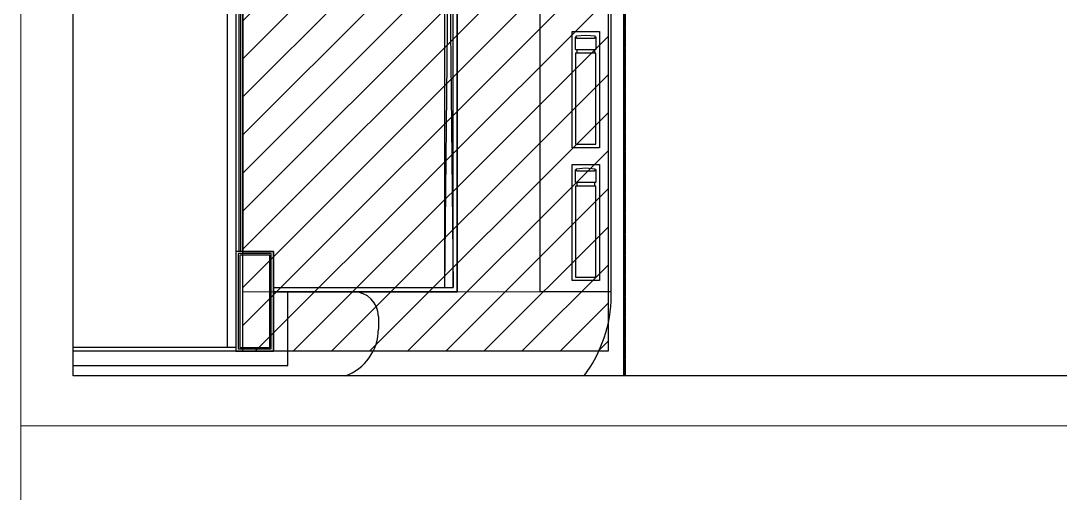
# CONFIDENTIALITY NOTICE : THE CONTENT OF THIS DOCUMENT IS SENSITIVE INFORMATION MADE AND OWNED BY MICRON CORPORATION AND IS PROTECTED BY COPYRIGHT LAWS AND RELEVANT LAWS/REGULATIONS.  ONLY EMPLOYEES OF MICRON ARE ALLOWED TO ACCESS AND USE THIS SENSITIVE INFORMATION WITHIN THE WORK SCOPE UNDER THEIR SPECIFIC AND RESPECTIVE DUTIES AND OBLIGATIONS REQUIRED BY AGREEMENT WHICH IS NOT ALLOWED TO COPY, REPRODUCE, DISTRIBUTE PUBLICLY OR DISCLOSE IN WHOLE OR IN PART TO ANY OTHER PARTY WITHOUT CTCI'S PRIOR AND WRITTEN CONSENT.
# Model space of a CAD drawing. Extents: x -15449 to 568150, y -1239737 to 53667.
# Drawn here: x 15330.95 to 15373.81, y 7552.09 to 7571.58 of the extents above; entities that cross this region are included whole.
import ezdxf

# ---------------------------------------------------------------- set-up
doc = ezdxf.new("R2010")
doc.units = 0
doc.header["$LTSCALE"] = 8
doc.linetypes.add('X-F10A-LAY-S0-00-ASITE-001_EXTG_ROOF$0$X-IMFT-ROAD$0$HIDDEN2', pattern=[0.1875, 0.125, -0.0625])
doc.layers.get('0').update_dxf_attribs({"color": 1, "linetype": 'CONTINUOUS'})
doc.layers.add('A-REV-5', color=7, linetype='CONTINUOUS', true_color=0xff2300)
doc.layers.add('boundary line', color=1, linetype='CONTINUOUS')
doc.layers.add('KEY PLANE', color=8, linetype='CONTINUOUS')
doc.layers.add('G-ANNO-TTLB', color=7, linetype='CONTINUOUS', lineweight=9)
doc.layers.add('Title Blocks', color=255, linetype='CONTINUOUS', lineweight=9)

# ---------------------------------------------------------------- blocks, each defined once
blk = doc.blocks.new('key plane')
at = {"layer": 'A-REV-5'}
h = blk.add_hatch(dxfattribs=at)
h.set_pattern_fill('ANSI31', color=256, scale=1022.490742, angle=-0.00002)
h.set_pattern_definition([(44.999975, (-22981930.2, -2451526), (-2295.5562, 2295.5582), [])])
h.paths.add_polyline_path([(20439, -136911), (64439, -136911), (64439, -203013), (20439, -203013)])
at = {"layer": 'KEY PLANE'}
h = blk.add_hatch(dxfattribs=at)
h.set_pattern_fill('ANSI31', color=256, angle=89.99998, style=0)
h.set_pattern_definition([(134.999977, (72089.4024, -173769.8707), (-2.2450649, -2.2450631), [])])
h.paths.add_polyline_path([(66432, -164021), (66432, -164016, -0.8563488), (66432, -163952), (66432, -163947, 0.8744746)])
h.paths.add_polyline_path([(66442, -163947, 0.0334454), (66437, -163946, 0.0334454), (66432, -163947), (66432, -163952, -0.0386341), (66437, -163951, -0.0386341), (66442, -163952)])
h.paths.add_polyline_path([(66442, -163947), (66442, -163952, -0.8563488), (66442, -164016), (66442, -164021, 0.8744746)])
h.paths.add_polyline_path([(66437, -164021, 0.0334454), (66442, -164021), (66442, -164016, -0.0386341), (66437, -164016, -0.0386341), (66432, -164016), (66432, -164021, 0.0334454)])
h = blk.add_hatch(dxfattribs=at)
h.set_pattern_fill('LINE', color=256, scale=19.990854, angle=-0.00002, style=0)
h.set_pattern_definition([(359.9999768, (50922.411, -276965.446), (1.01e-06, 2.498856773), [])])
h.paths.add_polyline_path([(66442, -164042, -0.0279113), (66442, -164042), (66433, -164042, -0.0395013), (66432, -164042), (66432, -164062), (66442, -164062)])
h = blk.add_hatch(dxfattribs=at)
h.set_pattern_fill('ANSI31', color=256, angle=89.99998, style=0)
h.set_pattern_definition([(134.999977, (72089.4014, -176269.8707), (-2.2450649, -2.2450631), [])])
h.paths.add_polyline_path([(66432, -166521), (66432, -166516, -0.8563488), (66432, -166452), (66432, -166447, 0.8744746)])
h.paths.add_polyline_path([(66442, -166447, 0.0334454), (66437, -166446, 0.0334454), (66432, -166447), (66432, -166452, -0.0386341), (66437, -166451, -0.0386341), (66442, -166452)])
h.paths.add_polyline_path([(66442, -166447), (66442, -166452, -0.8563488), (66442, -166516), (66442, -166521, 0.8744746)])
h.paths.add_polyline_path([(66437, -166521, 0.0334454), (66442, -166521), (66442, -166516, -0.0386341), (66437, -166516, -0.0386341), (66432, -166516), (66432, -166521, 0.0334454)])
h = blk.add_hatch(dxfattribs=at)
h.set_pattern_fill('LINE', color=256, scale=19.990854, angle=-0.00002, style=0)
h.set_pattern_definition([(359.9999768, (50922.41, -279465.446), (1.01e-06, 2.498856773), [])])
h.paths.add_polyline_path([(66442, -166542, -0.0279113), (66442, -166542), (66433, -166542, -0.0395013), (66432, -166542), (66432, -166562), (66442, -166562)])
h = blk.add_hatch(dxfattribs=at)
h.set_pattern_fill('ANSI31', color=256, angle=89.99998, style=0)
h.set_pattern_definition([(134.999977, (72089.4003, -178769.8707), (-2.2450649, -2.2450631), [])])
h.paths.add_polyline_path([(66432, -169021), (66432, -169016, -0.8563488), (66432, -168952), (66432, -168947, 0.8744746)])
h.paths.add_polyline_path([(66442, -168947, 0.0334454), (66437, -168946, 0.0334454), (66432, -168947), (66432, -168952, -0.0386341), (66437, -168951, -0.0386341), (66442, -168952)])
h.paths.add_polyline_path([(66442, -168947), (66442, -168952, -0.8563488), (66442, -169016), (66442, -169021, 0.8744746)])
h.paths.add_polyline_path([(66437, -169021, 0.0334454), (66442, -169021), (66442, -169016, -0.0386341), (66437, -169016, -0.0386341), (66432, -169016), (66432, -169021, 0.0334454)])
h = blk.add_hatch(dxfattribs=at)
h.set_pattern_fill('LINE', color=256, scale=19.990854, angle=-0.00002, style=0)
h.set_pattern_definition([(359.9999768, (50922.409, -281965.446), (1.01e-06, 2.498856773), [])])
h.paths.add_polyline_path([(66442, -169042, -0.0279113), (66442, -169042), (66433, -169042, -0.0395013), (66432, -169042), (66432, -169062), (66442, -169062)])
h = blk.add_hatch(dxfattribs=at)
h.set_pattern_fill('ANSI31', color=256, angle=89.99998, style=0)
h.set_pattern_definition([(134.999977, (72089.3993, -181269.8707), (-2.2450649, -2.2450631), [])])
h.paths.add_polyline_path([(66432, -171521), (66432, -171516, -0.8563488), (66432, -171452), (66432, -171447, 0.8744746)])
h.paths.add_polyline_path([(66442, -171447, 0.0334454), (66437, -171446, 0.0334454), (66432, -171447), (66432, -171452, -0.0386341), (66437, -171451, -0.0386341), (66442, -171452)])
h.paths.add_polyline_path([(66442, -171447), (66442, -171452, -0.8563488), (66442, -171516), (66442, -171521, 0.8744746)])
h.paths.add_polyline_path([(66437, -171521, 0.0334454), (66442, -171521), (66442, -171516, -0.0386341), (66437, -171516, -0.0386341), (66432, -171516), (66432, -171521, 0.0334454)])
h = blk.add_hatch(dxfattribs=at)
h.set_pattern_fill('LINE', color=256, scale=19.990854, angle=-0.00002, style=0)
h.set_pattern_definition([(359.9999768, (50922.408, -284465.446), (1.01e-06, 2.498856773), [])])
h.paths.add_polyline_path([(66442, -171542, -0.0279113), (66442, -171542), (66433, -171542, -0.0395013), (66432, -171542), (66432, -171562), (66442, -171562)])
h = blk.add_hatch(dxfattribs=at)
h.set_pattern_fill('ANSI31', color=256, angle=89.99998, style=0)
h.set_pattern_definition([(134.999977, (72089.3983, -183769.8707), (-2.2450649, -2.2450631), [])])
h.paths.add_polyline_path([(66432, -174021), (66432, -174016, -0.8563488), (66432, -173952), (66432, -173947, 0.8744746)])
h.paths.add_polyline_path([(66442, -173947, 0.0334454), (66437, -173946, 0.0334454), (66432, -173947), (66432, -173952, -0.0386341), (66437, -173951, -0.0386341), (66442, -173952)])
h.paths.add_polyline_path([(66442, -173947), (66442, -173952, -0.8563488), (66442, -174016), (66442, -174021, 0.8744746)])
h.paths.add_polyline_path([(66437, -174021, 0.0334454), (66442, -174021), (66442, -174016, -0.0386341), (66437, -174016, -0.0386341), (66432, -174016), (66432, -174021, 0.0334454)])
h = blk.add_hatch(dxfattribs=at)
h.set_pattern_fill('LINE', color=256, scale=19.990854, angle=-0.00002, style=0)
h.set_pattern_definition([(359.9999768, (50922.407, -286965.446), (1.01e-06, 2.498856773), [])])
h.paths.add_polyline_path([(66442, -174042, -0.0279113), (66442, -174042), (66433, -174042, -0.0395013), (66432, -174042), (66432, -174062), (66442, -174062)])
h = blk.add_hatch(dxfattribs=at)
h.set_pattern_fill('ANSI31', color=256, angle=89.99998, style=0)
h.set_pattern_definition([(134.999977, (72089.3973, -186269.8707), (-2.2450649, -2.2450631), [])])
h.paths.add_polyline_path([(66432, -176521), (66432, -176516, -0.8563488), (66432, -176452), (66432, -176447, 0.8744746)])
h.paths.add_polyline_path([(66442, -176447, 0.0334454), (66437, -176446, 0.0334454), (66432, -176447), (66432, -176452, -0.0386341), (66437, -176451, -0.0386341), (66442, -176452)])
h.paths.add_polyline_path([(66442, -176447), (66442, -176452, -0.8563488), (66442, -176516), (66442, -176521, 0.8744746)])
h.paths.add_polyline_path([(66437, -176521, 0.0334454), (66442, -176521), (66442, -176516, -0.0386341), (66437, -176516, -0.0386341), (66432, -176516), (66432, -176521, 0.0334454)])
h = blk.add_hatch(dxfattribs=at)
h.set_pattern_fill('LINE', color=256, scale=19.990854, angle=-0.00002, style=0)
h.set_pattern_definition([(359.9999768, (50922.406, -289465.446), (1.01e-06, 2.498856773), [])])
h.paths.add_polyline_path([(66442, -176542, -0.0279113), (66442, -176542), (66433, -176542, -0.0395013), (66432, -176542), (66432, -176562), (66442, -176562)])
h = blk.add_hatch(dxfattribs=at)
h.set_pattern_fill('ANSI31', color=256, angle=89.99998, style=0)
h.set_pattern_definition([(134.999977, (72089.3963, -188769.8707), (-2.2450649, -2.2450631), [])])
h.paths.add_polyline_path([(66432, -179021), (66432, -179016, -0.8563488), (66432, -178952), (66432, -178947, 0.8744746)])
h.paths.add_polyline_path([(66442, -178947, 0.0334454), (66437, -178946, 0.0334454), (66432, -178947), (66432, -178952, -0.0386341), (66437, -178951, -0.0386341), (66442, -178952)])
h.paths.add_polyline_path([(66442, -178947), (66442, -178952, -0.8563488), (66442, -179016), (66442, -179021, 0.8744746)])
h.paths.add_polyline_path([(66437, -179021, 0.0334454), (66442, -179021), (66442, -179016, -0.0386341), (66437, -179016, -0.0386341), (66432, -179016), (66432, -179021, 0.0334454)])
h = blk.add_hatch(dxfattribs=at)
h.set_pattern_fill('LINE', color=256, scale=19.990854, angle=-0.00002, style=0)
h.set_pattern_definition([(359.9999768, (50922.4049, -291965.446), (1.01e-06, 2.498856773), [])])
h.paths.add_polyline_path([(66442, -179042, -0.0279113), (66442, -179042), (66433, -179042, -0.0395013), (66432, -179042), (66432, -179062), (66442, -179062)])
h = blk.add_hatch(dxfattribs=at)
h.set_pattern_fill('ANSI31', color=256, angle=89.99998, style=0)
h.set_pattern_definition([(134.999977, (72089.3952, -191269.8707), (-2.2450649, -2.2450631), [])])
h.paths.add_polyline_path([(66432, -181521), (66432, -181516, -0.8563488), (66432, -181452), (66432, -181447, 0.8744746)])
h.paths.add_polyline_path([(66442, -181447, 0.0334454), (66437, -181446, 0.0334454), (66432, -181447), (66432, -181452, -0.0386341), (66437, -181451, -0.0386341), (66442, -181452)])
h.paths.add_polyline_path([(66442, -181447), (66442, -181452, -0.8563488), (66442, -181516), (66442, -181521, 0.8744746)])
h.paths.add_polyline_path([(66437, -181521, 0.0334454), (66442, -181521), (66442, -181516, -0.0386341), (66437, -181516, -0.0386341), (66432, -181516), (66432, -181521, 0.0334454)])
h = blk.add_hatch(dxfattribs=at)
h.set_pattern_fill('LINE', color=256, scale=19.990854, angle=-0.00002, style=0)
h.set_pattern_definition([(359.9999768, (50922.4038, -294465.446), (1.01e-06, 2.498856773), [])])
h.paths.add_polyline_path([(66442, -181542, -0.0279113), (66442, -181542), (66433, -181542, -0.0395013), (66432, -181542), (66432, -181562), (66442, -181562)])
h = blk.add_hatch(dxfattribs=at)
h.set_pattern_fill('ANSI31', color=256, angle=89.99998, style=0)
h.set_pattern_definition([(134.999977, (72089.3942, -193769.8707), (-2.2450649, -2.2450631), [])])
h.paths.add_polyline_path([(66432, -184021), (66432, -184016, -0.8563488), (66432, -183952), (66432, -183947, 0.8744746)])
h.paths.add_polyline_path([(66442, -183947, 0.0334454), (66437, -183946, 0.0334454), (66432, -183947), (66432, -183952, -0.0386341), (66437, -183951, -0.0386341), (66442, -183952)])
h.paths.add_polyline_path([(66442, -183947), (66442, -183952, -0.8563488), (66442, -184016), (66442, -184021, 0.8744746)])
h.paths.add_polyline_path([(66437, -184021, 0.0334454), (66442, -184021), (66442, -184016, -0.0386341), (66437, -184016, -0.0386341), (66432, -184016), (66432, -184021, 0.0334454)])
h = blk.add_hatch(dxfattribs=at)
h.set_pattern_fill('LINE', color=256, scale=19.990854, angle=-0.00002, style=0)
h.set_pattern_definition([(359.9999768, (50922.4028, -296965.446), (1.01e-06, 2.498856773), [])])
h.paths.add_polyline_path([(66442, -184042, -0.0279113), (66442, -184042), (66433, -184042, -0.0395013), (66432, -184042), (66432, -184062), (66442, -184062)])
h = blk.add_hatch(dxfattribs=at)
h.set_pattern_fill('ANSI31', color=256, angle=89.99998, style=0)
h.set_pattern_definition([(134.999977, (72089.3932, -196269.8707), (-2.2450649, -2.2450631), [])])
h.paths.add_polyline_path([(66432, -186521), (66432, -186516, -0.8563488), (66432, -186452), (66432, -186447, 0.8744746)])
h.paths.add_polyline_path([(66442, -186447, 0.0334454), (66437, -186446, 0.0334454), (66432, -186447), (66432, -186452, -0.0386341), (66437, -186451, -0.0386341), (66442, -186452)])
h.paths.add_polyline_path([(66442, -186447), (66442, -186452, -0.8563488), (66442, -186516), (66442, -186521, 0.8744746)])
h.paths.add_polyline_path([(66437, -186521, 0.0334454), (66442, -186521), (66442, -186516, -0.0386341), (66437, -186516, -0.0386341), (66432, -186516), (66432, -186521, 0.0334454)])
h = blk.add_hatch(dxfattribs=at)
h.set_pattern_fill('LINE', color=256, scale=19.990854, angle=-0.00002, style=0)
h.set_pattern_definition([(359.9999768, (50922.4018, -299465.446), (1.01e-06, 2.498856773), [])])
h.paths.add_polyline_path([(66442, -186542, -0.0279113), (66442, -186542), (66433, -186542, -0.0395013), (66432, -186542), (66432, -186562), (66442, -186562)])
h = blk.add_hatch(dxfattribs=at)
h.set_pattern_fill('ANSI31', color=256, angle=89.99998, style=0)
h.set_pattern_definition([(134.999977, (72089.3922, -198769.8707), (-2.2450649, -2.2450631), [])])
h.paths.add_polyline_path([(66432, -189021), (66432, -189016, -0.8563488), (66432, -188952), (66432, -188947, 0.8744746)])
h.paths.add_polyline_path([(66442, -188947, 0.0334454), (66437, -188946, 0.0334454), (66432, -188947), (66432, -188952, -0.0386341), (66437, -188951, -0.0386341), (66442, -188952)])
h.paths.add_polyline_path([(66442, -188947), (66442, -188952, -0.8563488), (66442, -189016), (66442, -189021, 0.8744746)])
h.paths.add_polyline_path([(66437, -189021, 0.0334454), (66442, -189021), (66442, -189016, -0.0386341), (66437, -189016, -0.0386341), (66432, -189016), (66432, -189021, 0.0334454)])
h = blk.add_hatch(dxfattribs=at)
h.set_pattern_fill('LINE', color=256, scale=19.990854, angle=-0.00002, style=0)
h.set_pattern_definition([(359.9999768, (50922.4008, -301965.446), (1.01e-06, 2.498856773), [])])
h.paths.add_polyline_path([(66442, -189042, -0.0279113), (66442, -189042), (66433, -189042, -0.0395013), (66432, -189042), (66432, -189062), (66442, -189062)])
h = blk.add_hatch(dxfattribs=at)
h.set_pattern_fill('ANSI31', color=256, angle=89.99998, style=0)
h.set_pattern_definition([(134.999977, (72089.3912, -201269.8707), (-2.2450649, -2.2450631), [])])
h.paths.add_polyline_path([(66432, -191521), (66432, -191516, -0.8563488), (66432, -191452), (66432, -191447, 0.8744746)])
h.paths.add_polyline_path([(66442, -191447, 0.0334454), (66437, -191446, 0.0334454), (66432, -191447), (66432, -191452, -0.0386341), (66437, -191451, -0.0386341), (66442, -191452)])
h.paths.add_polyline_path([(66442, -191447), (66442, -191452, -0.8563488), (66442, -191516), (66442, -191521, 0.8744746)])
h.paths.add_polyline_path([(66437, -191521, 0.0334454), (66442, -191521), (66442, -191516, -0.0386341), (66437, -191516, -0.0386341), (66432, -191516), (66432, -191521, 0.0334454)])
h = blk.add_hatch(dxfattribs=at)
h.set_pattern_fill('LINE', color=256, scale=19.990854, angle=-0.00002, style=0)
h.set_pattern_definition([(359.9999768, (50922.3998, -304465.446), (1.01e-06, 2.498856773), [])])
h.paths.add_polyline_path([(66442, -191542, -0.0279113), (66442, -191542), (66433, -191542, -0.0395013), (66432, -191542), (66432, -191562), (66442, -191562)])
h = blk.add_hatch(dxfattribs=at)
h.set_pattern_fill('ANSI31', color=256, angle=89.99998, style=0)
h.set_pattern_definition([(134.999977, (72089.39, -203769.8707), (-2.2450649, -2.2450631), [])])
h.paths.add_polyline_path([(66432, -194021), (66432, -194016, -0.8563488), (66432, -193952), (66432, -193947, 0.8744746)])
h.paths.add_polyline_path([(66442, -193947, 0.0334454), (66437, -193946, 0.0334454), (66432, -193947), (66432, -193952, -0.0386341), (66437, -193951, -0.0386341), (66442, -193952)])
h.paths.add_polyline_path([(66442, -193947), (66442, -193952, -0.8563488), (66442, -194016), (66442, -194021, 0.8744746)])
h.paths.add_polyline_path([(66437, -194021, 0.0334454), (66442, -194021), (66442, -194016, -0.0386341), (66437, -194016, -0.0386341), (66432, -194016), (66432, -194021, 0.0334454)])
h = blk.add_hatch(dxfattribs=at)
h.set_pattern_fill('LINE', color=256, scale=19.990854, angle=-0.00002, style=0)
h.set_pattern_definition([(359.9999768, (50922.3987, -306965.446), (1.01e-06, 2.498856773), [])])
h.paths.add_polyline_path([(66442, -194042, -0.0279113), (66442, -194042), (66433, -194042, -0.0395013), (66432, -194042), (66432, -194062), (66442, -194062)])
h = blk.add_hatch(dxfattribs=at)
h.set_pattern_fill('ANSI31', color=256, angle=89.99998, style=0)
h.set_pattern_definition([(134.999977, (72089.389, -206269.8707), (-2.2450649, -2.2450631), [])])
h.paths.add_polyline_path([(66432, -196521), (66432, -196516, -0.8563488), (66432, -196452), (66432, -196447, 0.8744746)])
h.paths.add_polyline_path([(66442, -196447, 0.0334454), (66437, -196446, 0.0334454), (66432, -196447), (66432, -196452, -0.0386341), (66437, -196451, -0.0386341), (66442, -196452)])
h.paths.add_polyline_path([(66442, -196447), (66442, -196452, -0.8563488), (66442, -196516), (66442, -196521, 0.8744746)])
h.paths.add_polyline_path([(66437, -196521, 0.0334454), (66442, -196521), (66442, -196516, -0.0386341), (66437, -196516, -0.0386341), (66432, -196516), (66432, -196521, 0.0334454)])
h = blk.add_hatch(dxfattribs=at)
h.set_pattern_fill('LINE', color=256, scale=19.990854, angle=-0.00002, style=0)
h.set_pattern_definition([(359.9999768, (50922.3977, -309465.446), (1.01e-06, 2.498856773), [])])
h.paths.add_polyline_path([(66442, -196542, -0.0279113), (66442, -196542), (66433, -196542, -0.0395013), (66432, -196542), (66432, -196562), (66442, -196562)])
h = blk.add_hatch(dxfattribs=at)
h.set_pattern_fill('ANSI31', color=256, angle=89.99998, style=0)
h.set_pattern_definition([(134.999977, (72089.388, -208769.8707), (-2.2450649, -2.2450631), [])])
h.paths.add_polyline_path([(66432, -199021), (66432, -199016, -0.8563488), (66432, -198952), (66432, -198947, 0.8744746)])
h.paths.add_polyline_path([(66442, -198947, 0.0334454), (66437, -198946, 0.0334454), (66432, -198947), (66432, -198952, -0.0386341), (66437, -198951, -0.0386341), (66442, -198952)])
h.paths.add_polyline_path([(66442, -198947), (66442, -198952, -0.8563488), (66442, -199016), (66442, -199021, 0.8744746)])
h.paths.add_polyline_path([(66437, -199021, 0.0334454), (66442, -199021), (66442, -199016, -0.0386341), (66437, -199016, -0.0386341), (66432, -199016), (66432, -199021, 0.0334454)])
h = blk.add_hatch(dxfattribs=at)
h.set_pattern_fill('LINE', color=256, scale=19.990854, angle=-0.00002, style=0)
h.set_pattern_definition([(359.9999768, (50922.3967, -311965.446), (1.01e-06, 2.498856773), [])])
h.paths.add_polyline_path([(66442, -199042, -0.0279113), (66442, -199042), (66433, -199042, -0.0395013), (66432, -199042), (66432, -199062), (66442, -199062)])
h = blk.add_hatch(dxfattribs=at)
h.set_pattern_fill('ANSI31', color=256, angle=89.99998, style=0)
h.set_pattern_definition([(134.999977, (72089.387, -211269.8707), (-2.2450649, -2.2450631), [])])
h.paths.add_polyline_path([(66432, -201521), (66432, -201516, -0.8563488), (66432, -201452), (66432, -201447, 0.8744746)])
h.paths.add_polyline_path([(66442, -201447, 0.0334454), (66437, -201446, 0.0334454), (66432, -201447), (66432, -201452, -0.0386341), (66437, -201451, -0.0386341), (66442, -201452)])
h.paths.add_polyline_path([(66442, -201447), (66442, -201452, -0.8563488), (66442, -201516), (66442, -201521, 0.8744746)])
h.paths.add_polyline_path([(66437, -201521, 0.0334454), (66442, -201521), (66442, -201516, -0.0386341), (66437, -201516, -0.0386341), (66432, -201516), (66432, -201521, 0.0334454)])
h = blk.add_hatch(dxfattribs=at)
h.set_pattern_fill('LINE', color=256, scale=19.990854, angle=-0.00002, style=0)
h.set_pattern_definition([(359.9999768, (50922.3957, -314465.446), (1.01e-06, 2.498856773), [])])
h.paths.add_polyline_path([(66442, -201542, -0.0279113), (66442, -201542), (66433, -201542, -0.0395013), (66432, -201542), (66432, -201562), (66442, -201562)])
h = blk.add_hatch(dxfattribs=at)
h.set_pattern_fill('ANSI31', color=256, angle=89.99998, style=0)
h.set_pattern_definition([(134.999977, (72089.386, -213769.8707), (-2.2450649, -2.2450631), [])])
h.paths.add_polyline_path([(66432, -204021), (66432, -204016, -0.8563488), (66432, -203952), (66432, -203947, 0.8744746)])
h.paths.add_polyline_path([(66442, -203947, 0.0334454), (66437, -203946, 0.0334454), (66432, -203947), (66432, -203952, -0.0386341), (66437, -203951, -0.0386341), (66442, -203952)])
h.paths.add_polyline_path([(66442, -203947), (66442, -203952, -0.8563488), (66442, -204016), (66442, -204021, 0.8744746)])
h.paths.add_polyline_path([(66437, -204021, 0.0334454), (66442, -204021), (66442, -204016, -0.0386341), (66437, -204016, -0.0386341), (66432, -204016), (66432, -204021, 0.0334454)])
h = blk.add_hatch(dxfattribs=at)
h.set_pattern_fill('LINE', color=256, scale=19.990854, angle=-0.00002, style=0)
h.set_pattern_definition([(359.9999768, (50922.3947, -316965.446), (1.01e-06, 2.498856773), [])])
h.paths.add_polyline_path([(66442, -204042, -0.0279113), (66442, -204042), (66433, -204042, -0.0395013), (66432, -204042), (66432, -204062), (66442, -204062)])
at = {"elevation": -113027}
blk.add_lwpolyline([(20439, -84293), (64439, -84293), (64439, -195853), (20439, -195853)], close=True, dxfattribs=at)
at = {"layer": 'A-REV-5', "elevation": -113027}
blk.add_lwpolyline([(20439, -136911), (64439, -136911), (64439, -203013), (20439, -203013)], close=True, dxfattribs=at)
at = {"layer": 'boundary line'}
blk.add_lwpolyline([(0, 0), (280702, 0), (280702, -206005), (0, -206005)], close=True, dxfattribs=at)
at = {"layer": 'KEY PLANE'}
for p, q in [((44779, -195353, -113027), (44779, -99653, -113027)), ((44779, -195353, -113027), (45779, -99653, -113027)), ((44779, -99653, -113027), (45779, -195353, -113027)), ((45779, -195353, -113027), (45779, -99653, -113027)), ((56281, -195853, -113027), (56281, -99153, -113027)), ((66482, -161536, -113027), (66482, -163931, -113027)), ((66487, -161536, -113027), (66487, -163932, -113027)), ((66425, -163939, -113027), (66482, -163939, -113027)), ((66430, -163928, -113027), (66430, -163931, -113027)), ((66444, -163931, -113027), (66430, -163931, -113027)), ((66442, -163926, -113027), (66432, -163926, -113027)), ((66432, -163946, -113027), (66432, -164021, -113027)), ((66434, -163928, -113027), (66434, -163931, -113027)), ((66440, -163928, -113027), (66440, -163931, -113027)), ((66442, -163946, -113027), (66442, -164021, -113027)), ((66444, -163931, -113027), (66444, -163928, -113027)), ((66425, -164029, -113027), (66482, -164029, -113027)), ((66444, -164036, -113027), (66430, -164036, -113027)), ((66430, -164040, -113027), (66430, -164036, -113027)), ((66432, -164062, -113027), (66432, -164042, -113027)), ((66442, -164042, -113027), (66432, -164042, -113027)), ((66442, -164062, -113027), (66432, -164062, -113027)), ((66434, -164040, -113027), (66434, -164036, -113027)), ((66440, -164040, -113027), (66440, -164036, -113027)), ((66442, -164062, -113027), (66442, -164042, -113027)), ((66444, -164036, -113027), (66444, -164040, -113027)), ((66482, -164036, -113027), (66482, -166431, -113027)), ((66487, -164036, -113027), (66487, -166432, -113027)), ((66425, -166439, -113027), (66482, -166439, -113027)), ((66430, -166428, -113027), (66430, -166431, -113027)), ((66444, -166431, -113027), (66430, -166431, -113027)), ((66442, -166426, -113027), (66432, -166426, -113027)), ((66432, -166446, -113027), (66432, -166521, -113027)), ((66434, -166428, -113027), (66434, -166431, -113027)), ((66440, -166428, -113027), (66440, -166431, -113027)), ((66442, -166446, -113027), (66442, -166521, -113027)), ((66444, -166431, -113027), (66444, -166428, -113027)), ((60686, -166697, -113027), (60686, -167113, -113027)), ((62810, -166697, -113027), (62810, -167113, -113027)), ((66425, -166529, -113027), (66482, -166529, -113027)), ((66444, -166536, -113027), (66430, -166536, -113027)), ((66430, -166540, -113027), (66430, -166536, -113027)), ((66432, -166562, -113027), (66432, -166542, -113027)), ((66442, -166542, -113027), (66432, -166542, -113027)), ((66442, -166562, -113027), (66432, -166562, -113027)), ((66434, -166540, -113027), (66434, -166536, -113027)), ((66440, -166540, -113027), (66440, -166536, -113027)), ((66442, -166562, -113027), (66442, -166542, -113027)), ((66444, -166536, -113027), (66444, -166540, -113027)), ((66482, -166536, -113027), (66482, -168931, -113027)), ((66487, -166536, -113027), (66487, -168932, -113027)), ((66425, -168939, -113027), (66482, -168939, -113027)), ((66430, -168928, -113027), (66430, -168931, -113027)), ((66444, -168931, -113027), (66430, -168931, -113027)), ((66442, -168926, -113027), (66432, -168926, -113027)), ((66432, -168946, -113027), (66432, -169021, -113027)), ((66434, -168928, -113027), (66434, -168931, -113027)), ((66440, -168928, -113027), (66440, -168931, -113027)), ((66442, -168946, -113027), (66442, -169021, -113027)), ((66444, -168931, -113027), (66444, -168928, -113027)), ((66425, -169029, -113027), (66482, -169029, -113027)), ((66444, -169036, -113027), (66430, -169036, -113027)), ((66430, -169040, -113027), (66430, -169036, -113027)), ((66432, -169062, -113027), (66432, -169042, -113027)), ((66442, -169042, -113027), (66432, -169042, -113027)), ((66442, -169062, -113027), (66432, -169062, -113027)), ((66434, -169040, -113027), (66434, -169036, -113027)), ((66440, -169040, -113027), (66440, -169036, -113027)), ((66442, -169062, -113027), (66442, -169042, -113027)), ((66444, -169036, -113027), (66444, -169040, -113027)), ((66482, -169036, -113027), (66482, -171431, -113027)), ((66487, -169036, -113027), (66487, -171432, -113027)), ((66425, -171439, -113027), (66482, -171439, -113027)), ((66425, -171529, -113027), (66482, -171529, -113027)), ((66430, -171428, -113027), (66430, -171431, -113027)), ((66444, -171431, -113027), (66430, -171431, -113027)), ((66442, -171426, -113027), (66432, -171426, -113027)), ((66432, -171446, -113027), (66432, -171521, -113027)), ((66434, -171428, -113027), (66434, -171431, -113027)), ((66440, -171428, -113027), (66440, -171431, -113027)), ((66442, -171446, -113027), (66442, -171521, -113027)), ((66444, -171431, -113027), (66444, -171428, -113027)), ((66444, -171536, -113027), (66430, -171536, -113027)), ((66430, -171540, -113027), (66430, -171536, -113027)), ((66432, -171562, -113027), (66432, -171542, -113027)), ((66442, -171542, -113027), (66432, -171542, -113027)), ((66442, -171562, -113027), (66432, -171562, -113027)), ((66434, -171540, -113027), (66434, -171536, -113027)), ((66440, -171540, -113027), (66440, -171536, -113027)), ((66442, -171562, -113027), (66442, -171542, -113027)), ((66444, -171536, -113027), (66444, -171540, -113027)), ((66482, -171536, -113027), (66482, -173931, -113027)), ((66487, -171536, -113027), (66487, -173932, -113027)), ((66425, -173939, -113027), (66482, -173939, -113027)), ((66425, -174029, -113027), (66482, -174029, -113027)), ((66430, -173928, -113027), (66430, -173931, -113027)), ((66444, -173931, -113027), (66430, -173931, -113027)), ((66442, -173926, -113027), (66432, -173926, -113027)), ((66432, -173946, -113027), (66432, -174021, -113027)), ((66434, -173928, -113027), (66434, -173931, -113027)), ((66440, -173928, -113027), (66440, -173931, -113027)), ((66442, -173946, -113027), (66442, -174021, -113027)), ((66444, -173931, -113027), (66444, -173928, -113027)), ((66487, -174036, -113027), (66487, -176432, -113027)), ((66444, -174036, -113027), (66430, -174036, -113027)), ((66430, -174040, -113027), (66430, -174036, -113027)), ((66432, -174062, -113027), (66432, -174042, -113027)), ((66442, -174042, -113027), (66432, -174042, -113027)), ((66442, -174062, -113027), (66432, -174062, -113027)), ((66434, -174040, -113027), (66434, -174036, -113027)), ((66440, -174040, -113027), (66440, -174036, -113027)), ((66442, -174062, -113027), (66442, -174042, -113027)), ((66444, -174036, -113027), (66444, -174040, -113027)), ((66482, -174036, -113027), (66482, -176431, -113027)), ((66425, -176439, -113027), (66482, -176439, -113027)), ((66425, -176529, -113027), (66482, -176529, -113027)), ((66430, -176428, -113027), (66430, -176431, -113027)), ((66444, -176431, -113027), (66430, -176431, -113027)), ((66444, -176536, -113027), (66430, -176536, -113027)), ((66430, -176540, -113027), (66430, -176536, -113027)), ((66442, -176426, -113027), (66432, -176426, -113027)), ((66432, -176446, -113027), (66432, -176521, -113027)), ((66434, -176428, -113027), (66434, -176431, -113027)), ((66434, -176540, -113027), (66434, -176536, -113027)), ((66440, -176428, -113027), (66440, -176431, -113027)), ((66440, -176540, -113027), (66440, -176536, -113027)), ((66442, -176446, -113027), (66442, -176521, -113027)), ((66444, -176431, -113027), (66444, -176428, -113027)), ((66444, -176536, -113027), (66444, -176540, -113027)), ((66482, -176536, -113027), (66482, -178931, -113027)), ((66487, -176536, -113027), (66487, -178932, -113027)), ((66432, -176562, -113027), (66432, -176542, -113027)), ((66442, -176542, -113027), (66432, -176542, -113027)), ((66442, -176562, -113027), (66432, -176562, -113027)), ((66442, -176562, -113027), (66442, -176542, -113027)), ((66425, -178939, -113027), (66482, -178939, -113027)), ((66425, -179029, -113027), (66482, -179029, -113027)), ((66430, -178928, -113027), (66430, -178931, -113027)), ((66444, -178931, -113027), (66430, -178931, -113027)), ((66444, -179036, -113027), (66430, -179036, -113027)), ((66430, -179040, -113027), (66430, -179036, -113027)), ((66442, -178926, -113027), (66432, -178926, -113027)), ((66432, -178946, -113027), (66432, -179021, -113027)), ((66432, -179062, -113027), (66432, -179042, -113027)), ((66442, -179042, -113027), (66432, -179042, -113027)), ((66434, -178928, -113027), (66434, -178931, -113027)), ((66434, -179040, -113027), (66434, -179036, -113027)), ((66440, -178928, -113027), (66440, -178931, -113027)), ((66440, -179040, -113027), (66440, -179036, -113027)), ((66442, -178946, -113027), (66442, -179021, -113027)), ((66442, -179062, -113027), (66442, -179042, -113027)), ((66444, -178931, -113027), (66444, -178928, -113027)), ((66444, -179036, -113027), (66444, -179040, -113027)), ((66482, -179036, -113027), (66482, -181431, -113027)), ((66487, -179036, -113027), (66487, -181432, -113027)), ((66442, -179062, -113027), (66432, -179062, -113027)), ((66425, -181439, -113027), (66482, -181439, -113027)), ((66425, -181529, -113027), (66482, -181529, -113027)), ((66430, -181428, -113027), (66430, -181431, -113027)), ((66444, -181431, -113027), (66430, -181431, -113027)), ((66444, -181536, -113027), (66430, -181536, -113027)), ((66430, -181540, -113027), (66430, -181536, -113027)), ((66442, -181426, -113027), (66432, -181426, -113027)), ((66432, -181446, -113027), (66432, -181521, -113027)), ((66432, -181562, -113027), (66432, -181542, -113027)), ((66442, -181542, -113027), (66432, -181542, -113027)), ((66434, -181428, -113027), (66434, -181431, -113027)), ((66434, -181540, -113027), (66434, -181536, -113027)), ((66440, -181428, -113027), (66440, -181431, -113027)), ((66440, -181540, -113027), (66440, -181536, -113027)), ((66442, -181446, -113027), (66442, -181521, -113027)), ((66442, -181562, -113027), (66442, -181542, -113027)), ((66444, -181431, -113027), (66444, -181428, -113027)), ((66444, -181536, -113027), (66444, -181540, -113027)), ((66482, -181536, -113027), (66482, -183931, -113027)), ((66487, -181536, -113027), (66487, -183932, -113027)), ((60686, -182697, -113027), (60686, -183113, -113027)), ((62810, -182697, -113027), (62810, -183113, -113027)), ((66442, -181562, -113027), (66432, -181562, -113027)), ((66425, -183939, -113027), (66482, -183939, -113027)), ((66425, -184029, -113027), (66482, -184029, -113027)), ((66430, -183928, -113027), (66430, -183931, -113027)), ((66444, -183931, -113027), (66430, -183931, -113027)), ((66444, -184036, -113027), (66430, -184036, -113027)), ((66430, -184040, -113027), (66430, -184036, -113027)), ((66442, -183926, -113027), (66432, -183926, -113027)), ((66432, -183946, -113027), (66432, -184021, -113027)), ((66432, -184062, -113027), (66432, -184042, -113027)), ((66442, -184042, -113027), (66432, -184042, -113027)), ((66434, -183928, -113027), (66434, -183931, -113027)), ((66434, -184040, -113027), (66434, -184036, -113027)), ((66440, -183928, -113027), (66440, -183931, -113027)), ((66440, -184040, -113027), (66440, -184036, -113027)), ((66442, -183946, -113027), (66442, -184021, -113027)), ((66442, -184062, -113027), (66442, -184042, -113027)), ((66444, -183931, -113027), (66444, -183928, -113027)), ((66444, -184036, -113027), (66444, -184040, -113027)), ((66482, -184036, -113027), (66482, -186431, -113027)), ((66487, -184036, -113027), (66487, -186432, -113027)), ((66442, -184062, -113027), (66432, -184062, -113027)), ((66425, -186439, -113027), (66482, -186439, -113027)), ((66425, -186529, -113027), (66482, -186529, -113027)), ((66430, -186428, -113027), (66430, -186431, -113027)), ((66444, -186431, -113027), (66430, -186431, -113027)), ((66444, -186536, -113027), (66430, -186536, -113027)), ((66430, -186540, -113027), (66430, -186536, -113027)), ((66442, -186426, -113027), (66432, -186426, -113027)), ((66432, -186446, -113027), (66432, -186521, -113027)), ((66432, -186562, -113027), (66432, -186542, -113027)), ((66442, -186542, -113027), (66432, -186542, -113027)), ((66434, -186428, -113027), (66434, -186431, -113027)), ((66434, -186540, -113027), (66434, -186536, -113027)), ((66440, -186428, -113027), (66440, -186431, -113027)), ((66440, -186540, -113027), (66440, -186536, -113027)), ((66442, -186446, -113027), (66442, -186521, -113027)), ((66442, -186562, -113027), (66442, -186542, -113027)), ((66444, -186431, -113027), (66444, -186428, -113027)), ((66444, -186536, -113027), (66444, -186540, -113027)), ((66482, -186536, -113027), (66482, -188931, -113027)), ((66487, -186536, -113027), (66487, -188932, -113027)), ((66442, -186562, -113027), (66432, -186562, -113027)), ((66425, -188939, -113027), (66482, -188939, -113027)), ((66425, -189029, -113027), (66482, -189029, -113027)), ((66430, -188928, -113027), (66430, -188931, -113027)), ((66444, -188931, -113027), (66430, -188931, -113027)), ((66444, -189036, -113027), (66430, -189036, -113027)), ((66430, -189040, -113027), (66430, -189036, -113027)), ((66442, -188926, -113027), (66432, -188926, -113027)), ((66432, -188946, -113027), (66432, -189021, -113027)), ((66432, -189062, -113027), (66432, -189042, -113027)), ((66442, -189042, -113027), (66432, -189042, -113027)), ((66434, -188928, -113027), (66434, -188931, -113027)), ((66434, -189040, -113027), (66434, -189036, -113027)), ((66440, -188928, -113027), (66440, -188931, -113027)), ((66440, -189040, -113027), (66440, -189036, -113027)), ((66442, -188946, -113027), (66442, -189021, -113027)), ((66442, -189062, -113027), (66442, -189042, -113027)), ((66444, -188931, -113027), (66444, -188928, -113027)), ((66444, -189036, -113027), (66444, -189040, -113027)), ((66482, -189036, -113027), (66482, -191431, -113027)), ((66487, -189036, -113027), (66487, -191432, -113027)), ((66442, -189062, -113027), (66432, -189062, -113027)), ((66425, -191439, -113027), (66482, -191439, -113027)), ((66425, -191529, -113027), (66482, -191529, -113027)), ((66430, -191428, -113027), (66430, -191431, -113027)), ((66444, -191431, -113027), (66430, -191431, -113027)), ((66444, -191536, -113027), (66430, -191536, -113027)), ((66430, -191540, -113027), (66430, -191536, -113027)), ((66442, -191426, -113027), (66432, -191426, -113027)), ((66432, -191446, -113027), (66432, -191521, -113027)), ((66432, -191562, -113027), (66432, -191542, -113027)), ((66442, -191542, -113027), (66432, -191542, -113027)), ((66442, -191562, -113027), (66432, -191562, -113027)), ((66434, -191428, -113027), (66434, -191431, -113027)), ((66434, -191540, -113027), (66434, -191536, -113027)), ((66440, -191428, -113027), (66440, -191431, -113027)), ((66440, -191540, -113027), (66440, -191536, -113027)), ((66442, -191446, -113027), (66442, -191521, -113027)), ((66442, -191562, -113027), (66442, -191542, -113027)), ((66444, -191431, -113027), (66444, -191428, -113027)), ((66444, -191536, -113027), (66444, -191540, -113027)), ((66482, -191536, -113027), (66482, -193931, -113027)), ((66487, -191536, -113027), (66487, -193932, -113027)), ((66537, -193984, -113027), (66337, -193984, -113027)), ((66425, -193939, -113027), (66482, -193939, -113027)), ((66425, -194029, -113027), (66482, -194029, -113027)), ((66430, -193928, -113027), (66430, -193931, -113027)), ((66444, -193931, -113027), (66430, -193931, -113027)), ((66444, -194036, -113027), (66430, -194036, -113027)), ((66430, -194040, -113027), (66430, -194036, -113027)), ((66442, -193926, -113027), (66432, -193926, -113027)), ((66432, -193946, -113027), (66432, -194021, -113027)), ((66432, -194062, -113027), (66432, -194042, -113027)), ((66442, -194042, -113027), (66432, -194042, -113027)), ((66442, -194062, -113027), (66432, -194062, -113027)), ((66434, -193928, -113027), (66434, -193931, -113027)), ((66434, -194040, -113027), (66434, -194036, -113027)), ((66437, -194084, -113027), (66437, -193884, -113027)), ((66440, -193928, -113027), (66440, -193931, -113027)), ((66440, -194040, -113027), (66440, -194036, -113027)), ((66442, -193946, -113027), (66442, -194021, -113027)), ((66442, -194062, -113027), (66442, -194042, -113027)), ((66444, -193931, -113027), (66444, -193928, -113027)), ((66444, -194036, -113027), (66444, -194040, -113027)), ((66482, -194036, -113027), (66482, -196431, -113027)), ((66487, -194036, -113027), (66487, -196432, -113027)), ((24064, -195353, -113027), (45779, -195353, -113027)), ((33782, -195853, -113027), (25882, -195853, -113027)), ((64780, -195853, -113027), (56281, -195853, -113027)), ((66537, -196484, -113027), (66337, -196484, -113027)), ((66425, -196439, -113027), (66482, -196439, -113027)), ((66425, -196529, -113027), (66482, -196529, -113027)), ((66430, -196428, -113027), (66430, -196431, -113027)), ((66444, -196431, -113027), (66430, -196431, -113027)), ((66444, -196536, -113027), (66430, -196536, -113027)), ((66430, -196540, -113027), (66430, -196536, -113027)), ((66442, -196426, -113027), (66432, -196426, -113027)), ((66432, -196446, -113027), (66432, -196521, -113027)), ((66432, -196562, -113027), (66432, -196542, -113027)), ((66442, -196542, -113027), (66432, -196542, -113027)), ((66442, -196562, -113027), (66432, -196562, -113027)), ((66434, -196428, -113027), (66434, -196431, -113027)), ((66434, -196540, -113027), (66434, -196536, -113027)), ((66437, -196584, -113027), (66437, -196384, -113027)), ((66440, -196428, -113027), (66440, -196431, -113027)), ((66440, -196540, -113027), (66440, -196536, -113027)), ((66442, -196446, -113027), (66442, -196521, -113027)), ((66442, -196562, -113027), (66442, -196542, -113027)), ((66444, -196431, -113027), (66444, -196428, -113027)), ((66444, -196536, -113027), (66444, -196540, -113027)), ((66482, -196536, -113027), (66482, -198931, -113027)), ((66487, -196536, -113027), (66487, -198932, -113027)), ((36782, -198853, -113027), (36782, -200347, -113027)), ((66537, -198984, -113027), (66337, -198984, -113027)), ((66425, -198939, -113027), (66482, -198939, -113027)), ((66425, -199029, -113027), (66482, -199029, -113027)), ((66430, -198928, -113027), (66430, -198931, -113027)), ((66444, -198931, -113027), (66430, -198931, -113027)), ((66444, -199036, -113027), (66430, -199036, -113027)), ((66430, -199040, -113027), (66430, -199036, -113027)), ((66442, -198926, -113027), (66432, -198926, -113027)), ((66432, -198946, -113027), (66432, -199021, -113027)), ((66432, -199062, -113027), (66432, -199042, -113027)), ((66442, -199042, -113027), (66432, -199042, -113027)), ((66442, -199062, -113027), (66432, -199062, -113027)), ((66434, -198928, -113027), (66434, -198931, -113027)), ((66434, -199040, -113027), (66434, -199036, -113027)), ((66437, -199084, -113027), (66437, -198884, -113027)), ((66440, -198928, -113027), (66440, -198931, -113027)), ((66440, -199040, -113027), (66440, -199036, -113027)), ((66442, -198946, -113027), (66442, -199021, -113027)), ((66442, -199062, -113027), (66442, -199042, -113027)), ((66444, -198931, -113027), (66444, -198928, -113027)), ((66444, -199036, -113027), (66444, -199040, -113027)), ((66482, -199036, -113027), (66482, -201431, -113027)), ((66487, -199036, -113027), (66487, -201432, -113027)), ((66537, -201484, -113027), (66337, -201484, -113027)), ((66425, -201439, -113027), (66482, -201439, -113027)), ((66425, -201529, -113027), (66482, -201529, -113027)), ((66430, -201428, -113027), (66430, -201431, -113027)), ((66444, -201431, -113027), (66430, -201431, -113027)), ((66444, -201536, -113027), (66430, -201536, -113027)), ((66430, -201540, -113027), (66430, -201536, -113027)), ((66442, -201426, -113027), (66432, -201426, -113027)), ((66432, -201446, -113027), (66432, -201521, -113027)), ((66432, -201562, -113027), (66432, -201542, -113027)), ((66442, -201542, -113027), (66432, -201542, -113027)), ((66442, -201562, -113027), (66432, -201562, -113027)), ((66434, -201428, -113027), (66434, -201431, -113027)), ((66434, -201540, -113027), (66434, -201536, -113027)), ((66437, -201584, -113027), (66437, -201384, -113027)), ((66440, -201428, -113027), (66440, -201431, -113027)), ((66440, -201540, -113027), (66440, -201536, -113027)), ((66442, -201446, -113027), (66442, -201521, -113027)), ((66442, -201562, -113027), (66442, -201542, -113027)), ((66444, -201431, -113027), (66444, -201428, -113027)), ((66444, -201536, -113027), (66444, -201540, -113027)), ((66482, -201536, -113027), (66482, -203931, -113027)), ((66487, -201536, -113027), (66487, -203932, -113027)), ((66537, -203984, -113027), (66337, -203984, -113027)), ((66425, -203939, -113027), (66482, -203939, -113027)), ((66425, -204029, -113027), (66482, -204029, -113027)), ((66430, -203928, -113027), (66430, -203931, -113027)), ((66444, -203931, -113027), (66430, -203931, -113027)), ((66444, -204036, -113027), (66430, -204036, -113027)), ((66430, -204040, -113027), (66430, -204036, -113027)), ((66442, -203926, -113027), (66432, -203926, -113027)), ((66432, -203946, -113027), (66432, -204021, -113027)), ((66432, -204062, -113027), (66432, -204042, -113027)), ((66442, -204042, -113027), (66432, -204042, -113027)), ((66442, -204062, -113027), (66432, -204062, -113027)), ((66434, -203928, -113027), (66434, -203931, -113027)), ((66434, -204040, -113027), (66434, -204036, -113027)), ((66437, -204084, -113027), (66437, -203884, -113027)), ((66440, -203928, -113027), (66440, -203931, -113027)), ((66440, -204040, -113027), (66440, -204036, -113027)), ((66442, -203946, -113027), (66442, -204021, -113027)), ((66442, -204062, -113027), (66442, -204042, -113027)), ((66444, -203931, -113027), (66444, -203928, -113027)), ((66444, -204036, -113027), (66444, -204040, -113027)), ((66482, -204036, -113027), (66482, -206005, -113027)), ((66487, -204036, -113027), (66487, -206005, -113027))]:
    blk.add_line(p, q, dxfattribs=at)
at = {"layer": 'KEY PLANE', "linetype": 'X-F10A-LAY-S0-00-ASITE-001_EXTG_ROOF$0$X-IMFT-ROAD$0$HIDDEN2'}
for p, q in [((66537, -163984, -113027), (66337, -163984, -113027)), ((66437, -164084, -113027), (66437, -163884, -113027)), ((66537, -166484, -113027), (66337, -166484, -113027)), ((66437, -166584, -113027), (66437, -166384, -113027)), ((66537, -168984, -113027), (66337, -168984, -113027)), ((66437, -169084, -113027), (66437, -168884, -113027)), ((66537, -171484, -113027), (66337, -171484, -113027)), ((66437, -171584, -113027), (66437, -171384, -113027)), ((66537, -173984, -113027), (66337, -173984, -113027)), ((66437, -174084, -113027), (66437, -173884, -113027)), ((66537, -176484, -113027), (66337, -176484, -113027)), ((66437, -176584, -113027), (66437, -176384, -113027)), ((66537, -178984, -113027), (66337, -178984, -113027)), ((66437, -179084, -113027), (66437, -178884, -113027)), ((66537, -181484, -113027), (66337, -181484, -113027)), ((66437, -181584, -113027), (66437, -181384, -113027)), ((66537, -183984, -113027), (66337, -183984, -113027)), ((66437, -184084, -113027), (66437, -183884, -113027)), ((66537, -186484, -113027), (66337, -186484, -113027)), ((66437, -186584, -113027), (66437, -186384, -113027)), ((66537, -188984, -113027), (66337, -188984, -113027)), ((66437, -189084, -113027), (66437, -188884, -113027)), ((66537, -191484, -113027), (66337, -191484, -113027)), ((66437, -191584, -113027), (66437, -191384, -113027))]:
    blk.add_line(p, q, dxfattribs=at)
at = {"layer": 'KEY PLANE', "ltscale": 6, "elevation": -113027}
for points in [[(66362, -206005), (66362, -51729)], [(66362, -206005), (66362, -148755)]]:
    blk.add_lwpolyline(points, dxfattribs=at)
at = {"layer": 'KEY PLANE', "elevation": -113027}
for points in [[(19619, -91493), (19619, -91493), (19619, -104413), (19619, -104413), (19619, -190993), (19619, -190993), (19619, -202558), (18619, -202558), (18619, -189993), (18619, -189993), (18619, -105413), (18619, -105413), (18619, -90493), (18619, -90493), (18619, -84748), (19619, -84748), (19619, -91493)], [(24139, -99153), (46279, -99153), (46279, -195853), (24139, -195853), (46279, -195853), (46279, -99153), (24139, -99153), (24139, -104413), (20439, -104413), (20439, -190993), (24139, -190993), (24139, -195853)], [(19984, -104413), (19984, -190993)], [(20179, -104413), (20179, -190993)], [(20439, -104413), (20439, -190993)], [(62881, -165132), (62756, -165339), (61748, -165339), (60741, -165339), (60616, -165132)], [(62873, -165063), (61748, -164974), (60623, -165063)], [(62880, -181132), (62755, -181339), (61748, -181339), (60740, -181339), (60615, -181132)], [(62873, -181063), (61748, -180974), (60623, -181063)], [(19619, -202558), (0, -202558)], [(19619, -203013), (0, -203013)]]:
    blk.add_lwpolyline(points, dxfattribs=at)
for points in [[(64788, -99153), (64780, -196349, -0.1615239), (61526, -206005, -0.1615239)], [(62873, -165063, -0.3929693), (62975, -165172), (62975, -166615, -0.4142136), (62893, -166697), (61748, -166697), (60604, -166697, -0.4142136), (60522, -166615), (60522, -165172, -0.3929693), (60623, -165063)], [(62873, -181063, -0.3929693), (62974, -181172), (62974, -182615, -0.4142136), (62892, -182697), (61748, -182697), (60603, -182697, -0.4142136), (60521, -182615), (60521, -181172, -0.3929693), (60623, -181063)]]:
    blk.add_lwpolyline(points, format="xyb", dxfattribs=at)
for points in [[(66485, -163931), (66425, -163931), (66425, -163946), (66485, -163946, 1)], [(66485, -164036), (66425, -164036), (66425, -164021), (66485, -164021, -1)], [(66485, -166431), (66425, -166431), (66425, -166446), (66485, -166446, 1)], [(66485, -166536), (66425, -166536), (66425, -166521), (66485, -166521, -1)], [(66485, -168931), (66425, -168931), (66425, -168946), (66485, -168946, 1)], [(66485, -169036), (66425, -169036), (66425, -169021), (66485, -169021, -1)], [(66485, -171431), (66425, -171431), (66425, -171446), (66485, -171446, 1)], [(66485, -171536), (66425, -171536), (66425, -171521), (66485, -171521, -1)], [(66485, -173931), (66425, -173931), (66425, -173946), (66485, -173946, 1)], [(66485, -174036), (66425, -174036), (66425, -174021), (66485, -174021, -1)], [(66485, -176431), (66425, -176431), (66425, -176446), (66485, -176446, 1)], [(66485, -176536), (66425, -176536), (66425, -176521), (66485, -176521, -1)], [(66485, -178931), (66425, -178931), (66425, -178946), (66485, -178946, 1)], [(66485, -179036), (66425, -179036), (66425, -179021), (66485, -179021, -1)], [(66485, -181431), (66425, -181431), (66425, -181446), (66485, -181446, 1)], [(66485, -181536), (66425, -181536), (66425, -181521), (66485, -181521, -1)], [(66485, -183931), (66425, -183931), (66425, -183946), (66485, -183946, 1)], [(66485, -184036), (66425, -184036), (66425, -184021), (66485, -184021, -1)], [(66485, -186431), (66425, -186431), (66425, -186446), (66485, -186446, 1)], [(66485, -186536), (66425, -186536), (66425, -186521), (66485, -186521, -1)], [(66485, -188931), (66425, -188931), (66425, -188946), (66485, -188946, 1)], [(66485, -189036), (66425, -189036), (66425, -189021), (66485, -189021, -1)], [(66485, -191431), (66425, -191431), (66425, -191446), (66485, -191446, 1)], [(66485, -191536), (66425, -191536), (66425, -191521), (66485, -191521, -1)], [(66485, -193931), (66425, -193931), (66425, -193946), (66485, -193946, 1)], [(66485, -194036), (66425, -194036), (66425, -194021), (66485, -194021, -1)], [(66485, -196431), (66425, -196431), (66425, -196446), (66485, -196446, 1)], [(66485, -196536), (66425, -196536), (66425, -196521), (66485, -196521, -1)], [(66485, -198931), (66425, -198931), (66425, -198946), (66485, -198946, 1)], [(66485, -199036), (66425, -199036), (66425, -199021), (66485, -199021, -1)], [(66485, -201431), (66425, -201431), (66425, -201446), (66485, -201446, 1)], [(66485, -201536), (66425, -201536), (66425, -201521), (66485, -201521, -1)], [(66485, -203931), (66425, -203931), (66425, -203946), (66485, -203946, 1)], [(66485, -204036), (66425, -204036), (66425, -204021), (66485, -204021, -1)]]:
    blk.add_lwpolyline(points, format="xyb", close=True, dxfattribs=at)
for points in [[(63416, -178503), (60116, -178503), (60117, -164503), (63417, -164503)], [(61748, -167113), (60522, -167113), (60522, -178085), (61748, -178085), (62975, -178085), (62975, -167113)], [(63415, -194503), (60115, -194503), (60116, -180503), (63416, -180503)], [(61748, -183113), (60521, -183113), (60521, -194085), (61748, -194085), (62974, -194085), (62974, -183113)], [(19619, -203013), (24139, -203013), (24139, -190993), (19619, -190993)], [(19879, -202753), (23879, -202753), (23879, -191253), (19879, -191253)], [(20074, -202558), (23684, -202558), (23684, -191448), (20074, -191448)]]:
    blk.add_lwpolyline(points, close=True, dxfattribs=at)
at = {"layer": 'KEY PLANE', "ltscale": 5000, "elevation": -113027}
blk.add_lwpolyline([(0, -204753), (25879, -204753), (25882, -195853), (24140, -195853), (24138, -203013), (0, -203013)], dxfattribs=at)
at = {"layer": 'KEY PLANE'}
for centre, radius in [((66437, -163984, -113027), 37.5), ((66437, -163984, -113027), 32.5), ((66485, -163939, -113027), 2.5), ((66485, -164029, -113027), 2.5), ((66437, -166484, -113027), 37.5), ((66437, -166484, -113027), 32.5), ((66485, -166439, -113027), 2.5), ((66485, -166529, -113027), 2.5), ((66437, -168984, -113027), 37.5), ((66437, -168984, -113027), 32.5), ((66485, -168939, -113027), 2.5), ((66485, -169029, -113027), 2.5), ((66437, -171484, -113027), 37.5), ((66437, -171484, -113027), 32.5), ((66485, -171439, -113027), 2.5), ((66485, -171529, -113027), 2.5), ((66437, -173984, -113027), 37.5), ((66437, -173984, -113027), 32.5), ((66485, -173939, -113027), 2.5), ((66485, -174029, -113027), 2.5), ((66437, -176484, -113027), 37.5), ((66437, -176484, -113027), 32.5), ((66485, -176439, -113027), 2.5), ((66485, -176529, -113027), 2.5), ((66437, -178984, -113027), 37.5), ((66437, -178984, -113027), 32.5), ((66485, -178939, -113027), 2.5), ((66485, -179029, -113027), 2.5), ((66437, -181484, -113027), 37.5), ((66437, -181484, -113027), 32.5), ((66485, -181439, -113027), 2.5), ((66485, -181529, -113027), 2.5), ((66437, -183984, -113027), 37.5), ((66437, -183984, -113027), 32.5), ((66485, -183939, -113027), 2.5), ((66485, -184029, -113027), 2.5), ((66437, -186484, -113027), 37.5), ((66437, -186484, -113027), 32.5), ((66485, -186439, -113027), 2.5), ((66485, -186529, -113027), 2.5), ((66437, -188984, -113027), 37.5), ((66437, -188984, -113027), 32.5), ((66485, -188939, -113027), 2.5), ((66485, -189029, -113027), 2.5), ((66437, -191484, -113027), 37.5), ((66437, -191484, -113027), 32.5), ((66485, -191439, -113027), 2.5), ((66485, -191529, -113027), 2.5), ((66437, -193984, -113027), 37.5), ((66437, -193984, -113027), 32.5), ((66485, -193939, -113027), 2.5), ((66485, -194029, -113027), 2.5), ((66437, -196484, -113027), 37.5), ((66437, -196484, -113027), 32.5), ((66485, -196439, -113027), 2.5), ((66485, -196529, -113027), 2.5), ((66437, -198984, -113027), 37.5), ((66437, -198984, -113027), 32.5), ((66485, -198939, -113027), 2.5), ((66485, -199029, -113027), 2.5), ((66437, -201484, -113027), 37.5), ((66437, -201484, -113027), 32.5), ((66485, -201439, -113027), 2.5), ((66485, -201529, -113027), 2.5), ((66437, -203984, -113027), 37.5), ((66437, -203984, -113027), 32.5), ((66485, -203939, -113027), 2.5), ((66485, -204029, -113027), 2.5)]:
    blk.add_circle(centre, radius, dxfattribs=at)
for centre, radius, start, end in [((66432, -163928, -113027), 1.95, 359.92709, 179.92709), ((66437, -163929, -113027), 3.49, 106.56714, 152.08629), ((66437, -163929, -113027), 3.49, 27.76789, 73.28703), ((66442, -163928, -113027), 1.95, 359.92709, 179.92709), ((66432, -164040, -113027), 1.95, 180.07287, 0.07287), ((66437, -164039, -113027), 3.49, 207.91366, 253.43281), ((66437, -164039, -113027), 3.49, 286.71292, 332.23207), ((66442, -164040, -113027), 1.95, 180.07287, 0.07287), ((66432, -166428, -113027), 1.95, 359.92709, 179.92709), ((66437, -166429, -113027), 3.49, 106.56714, 152.08629), ((66437, -166429, -113027), 3.49, 27.76789, 73.28703), ((66442, -166428, -113027), 1.95, 359.92709, 179.92709), ((66432, -166540, -113027), 1.95, 180.07287, 0.07287), ((66437, -166539, -113027), 3.49, 207.91366, 253.43281), ((66437, -166539, -113027), 3.49, 286.71292, 332.23207), ((66442, -166540, -113027), 1.95, 180.07287, 0.07287), ((66432, -168928, -113027), 1.95, 359.92709, 179.92709), ((66437, -168929, -113027), 3.49, 106.56714, 152.08629), ((66437, -168929, -113027), 3.49, 27.76789, 73.28703), ((66442, -168928, -113027), 1.95, 359.92709, 179.92709), ((66432, -169040, -113027), 1.95, 180.07287, 0.07287), ((66437, -169039, -113027), 3.49, 207.91366, 253.43281), ((66437, -169039, -113027), 3.49, 286.71292, 332.23207), ((66442, -169040, -113027), 1.95, 180.07287, 0.07287), ((66432, -171428, -113027), 1.95, 359.92709, 179.92709), ((66437, -171429, -113027), 3.49, 106.56714, 152.08629), ((66437, -171429, -113027), 3.49, 27.76789, 73.28703), ((66442, -171428, -113027), 1.95, 359.92709, 179.92709), ((66432, -171540, -113027), 1.95, 180.07287, 0.07287), ((66437, -171539, -113027), 3.49, 207.91366, 253.43281), ((66437, -171539, -113027), 3.49, 286.71292, 332.23207), ((66442, -171540, -113027), 1.95, 180.07287, 0.07287), ((66432, -173928, -113027), 1.95, 359.92709, 179.92709), ((66437, -173929, -113027), 3.49, 106.56714, 152.08629), ((66437, -173929, -113027), 3.49, 27.76789, 73.28703), ((66442, -173928, -113027), 1.95, 359.92709, 179.92709), ((66432, -174040, -113027), 1.95, 180.07287, 0.07287), ((66437, -174039, -113027), 3.49, 207.91366, 253.43281), ((66437, -174039, -113027), 3.49, 286.71292, 332.23207), ((66442, -174040, -113027), 1.95, 180.07287, 0.07287), ((66432, -176428, -113027), 1.95, 359.92709, 179.92709), ((66432, -176540, -113027), 1.95, 180.07287, 0.07287), ((66437, -176429, -113027), 3.49, 106.56714, 152.08629), ((66437, -176429, -113027), 3.49, 27.76789, 73.28703), ((66442, -176428, -113027), 1.95, 359.92709, 179.92709), ((66442, -176540, -113027), 1.95, 180.07287, 0.07287), ((66437, -176539, -113027), 3.49, 207.91366, 253.43281), ((66437, -176539, -113027), 3.49, 286.71292, 332.23207), ((66432, -178928, -113027), 1.95, 359.92709, 179.92709), ((66432, -179040, -113027), 1.95, 180.07287, 0.07287), ((66437, -178929, -113027), 3.49, 106.56714, 152.08629), ((66437, -179039, -113027), 3.49, 207.91366, 253.43281), ((66437, -178929, -113027), 3.49, 27.76789, 73.28703), ((66437, -179039, -113027), 3.49, 286.71292, 332.23207), ((66442, -178928, -113027), 1.95, 359.92709, 179.92709), ((66442, -179040, -113027), 1.95, 180.07287, 0.07287), ((66432, -181428, -113027), 1.95, 359.92709, 179.92709), ((66432, -181540, -113027), 1.95, 180.07287, 0.07287), ((66437, -181429, -113027), 3.49, 106.56714, 152.08629), ((66437, -181539, -113027), 3.49, 207.91366, 253.43281), ((66437, -181429, -113027), 3.49, 27.76789, 73.28703), ((66437, -181539, -113027), 3.49, 286.71292, 332.23207), ((66442, -181428, -113027), 1.95, 359.92709, 179.92709), ((66442, -181540, -113027), 1.95, 180.07287, 0.07287), ((66432, -183928, -113027), 1.95, 359.92709, 179.92709), ((66432, -184040, -113027), 1.95, 180.07287, 0.07287), ((66437, -183929, -113027), 3.49, 106.56714, 152.08629), ((66437, -184039, -113027), 3.49, 207.91366, 253.43281), ((66437, -183929, -113027), 3.49, 27.76789, 73.28703), ((66437, -184039, -113027), 3.49, 286.71292, 332.23207), ((66442, -183928, -113027), 1.95, 359.92709, 179.92709), ((66442, -184040, -113027), 1.95, 180.07287, 0.07287), ((66432, -186428, -113027), 1.95, 359.92709, 179.92709), ((66432, -186540, -113027), 1.95, 180.07287, 0.07287), ((66437, -186429, -113027), 3.49, 106.56714, 152.08629), ((66437, -186539, -113027), 3.49, 207.91366, 253.43281), ((66437, -186429, -113027), 3.49, 27.76789, 73.28703), ((66437, -186539, -113027), 3.49, 286.71292, 332.23207), ((66442, -186428, -113027), 1.95, 359.92709, 179.92709), ((66442, -186540, -113027), 1.95, 180.07287, 0.07287), ((66432, -188928, -113027), 1.95, 359.92709, 179.92709), ((66432, -189040, -113027), 1.95, 180.07287, 0.07287), ((66437, -188929, -113027), 3.49, 106.56714, 152.08629), ((66437, -189039, -113027), 3.49, 207.91366, 253.43281), ((66437, -188929, -113027), 3.49, 27.76789, 73.28703), ((66437, -189039, -113027), 3.49, 286.71292, 332.23207), ((66442, -188928, -113027), 1.95, 359.92709, 179.92709), ((66442, -189040, -113027), 1.95, 180.07287, 0.07287), ((66432, -191428, -113027), 1.95, 359.92709, 179.92709), ((66432, -191540, -113027), 1.95, 180.07287, 0.07287), ((66437, -191429, -113027), 3.49, 106.56714, 152.08629), ((66437, -191539, -113027), 3.49, 207.91366, 253.43281), ((66437, -191429, -113027), 3.49, 27.76789, 73.28703), ((66437, -191539, -113027), 3.49, 286.71292, 332.23207), ((66442, -191428, -113027), 1.95, 359.92709, 179.92709), ((66442, -191540, -113027), 1.95, 180.07287, 0.07287), ((66432, -193928, -113027), 1.95, 359.92709, 179.92709), ((66432, -194040, -113027), 1.95, 180.07287, 0.07287), ((66437, -193929, -113027), 3.49, 106.56714, 152.08629), ((66437, -194039, -113027), 3.49, 207.91366, 253.43281), ((66437, -193929, -113027), 3.49, 27.76789, 73.28703), ((66437, -194039, -113027), 3.49, 286.71292, 332.23207), ((66442, -193928, -113027), 1.95, 359.92709, 179.92709), ((66442, -194040, -113027), 1.95, 180.07287, 0.07287), ((33782, -198853, -113027), 3000, 359.99998, 89.99998), ((66432, -196428, -113027), 1.95, 359.92709, 179.92709), ((66432, -196540, -113027), 1.95, 180.07287, 0.07287), ((66437, -196429, -113027), 3.49, 106.56714, 152.08629), ((66437, -196539, -113027), 3.49, 207.91366, 253.43281), ((66437, -196429, -113027), 3.49, 27.76789, 73.28703), ((66437, -196539, -113027), 3.49, 286.71292, 332.23207), ((66442, -196428, -113027), 1.95, 359.92709, 179.92709), ((66442, -196540, -113027), 1.95, 180.07287, 0.07287), ((66432, -198928, -113027), 1.95, 359.92709, 179.92709), ((66432, -199040, -113027), 1.95, 180.07287, 0.07287), ((66437, -198929, -113027), 3.49, 106.56714, 152.08629), ((66437, -199039, -113027), 3.49, 207.91366, 253.43281), ((66437, -198929, -113027), 3.49, 27.76789, 73.28703), ((66437, -199039, -113027), 3.49, 286.71292, 332.23207), ((66442, -198928, -113027), 1.95, 359.92709, 179.92709), ((66442, -199040, -113027), 1.95, 180.07287, 0.07287), ((30782, -200347, -113027), 6000, 289.44541, 359.99998), ((66432, -201428, -113027), 1.95, 359.92709, 179.92709), ((66432, -201540, -113027), 1.95, 180.07287, 0.07287), ((66437, -201429, -113027), 3.49, 106.56714, 152.08629), ((66437, -201539, -113027), 3.49, 207.91366, 253.43281), ((66437, -201429, -113027), 3.49, 27.76789, 73.28703), ((66437, -201539, -113027), 3.49, 286.71292, 332.23207), ((66442, -201428, -113027), 1.95, 359.92709, 179.92709), ((66442, -201540, -113027), 1.95, 180.07287, 0.07287), ((66432, -203928, -113027), 1.95, 359.92709, 179.92709), ((66432, -204040, -113027), 1.95, 180.07287, 0.07287), ((66437, -203929, -113027), 3.49, 106.56714, 152.08629), ((66437, -204039, -113027), 3.49, 207.91366, 253.43281), ((66437, -203929, -113027), 3.49, 27.76789, 73.28703), ((66437, -204039, -113027), 3.49, 286.71292, 332.23207), ((66442, -203928, -113027), 1.95, 359.92709, 179.92709), ((66442, -204040, -113027), 1.95, 180.07287, 0.07287)]:
    blk.add_arc(centre, radius, start, end, dxfattribs=at)

msp = doc.modelspace()

# ---------------------------------------------------------------- linework, layer by layer
at = {"layer": 'G-ANNO-TTLB'}
for p, q in [((15330.9515, 7259.4189), (15330.9515, 7833.4189)), ((15431.4515, 7554.8669), (15330.9515, 7554.8669))]:
    msp.add_line(p, q, dxfattribs=at)

# ---------------------------------------------------------------- block references
at = {"layer": 'Title Blocks', "xscale": 0.0003423013878597064, "yscale": 0.0003423013878597064, "zscale": 0.0003423013878597064}
msp.add_blockref('key plane', (15333.1067, 7627.4397), dxfattribs=at)

doc.saveas('drawing.dxf')
